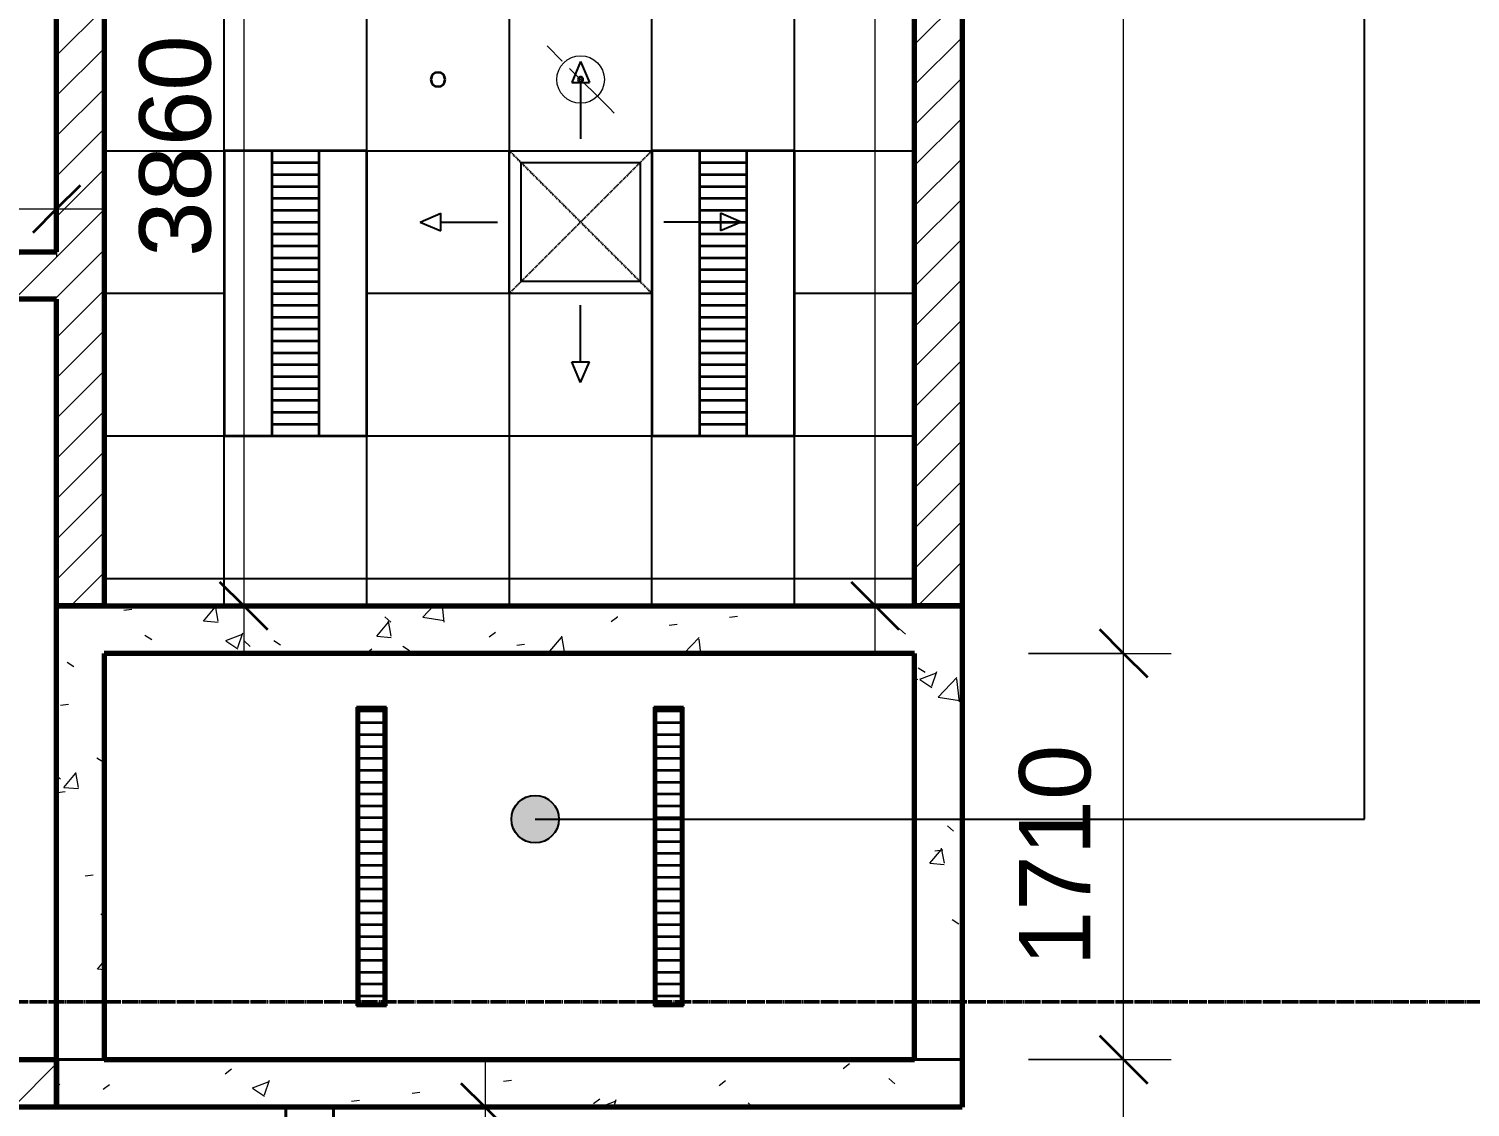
# Model space of a CAD drawing. Header units: millimetres. Extents: x -726048 to -647426, y -20687 to 18995.
# Drawn here: x -696919 to -690854, y -2041 to 2497 of the extents above; entities that cross this region are included whole.
import ezdxf

# ---------------------------------------------------------------- set-up
doc = ezdxf.new("R2010")
doc.units = ezdxf.units.MM
for name, pattern in [('DPA_Grid _ Level 100', [10, 5.5, -1.6, 1.3, -1.6]), ('Hidden', [7.2, 4.7, -2.5]), ('IMPORT-HR', [371.1242, 91.1334, -1.46606, 0, -42.10612, 236.41862, 0])]:
    doc.linetypes.add(name, pattern=pattern)
for name, color, linetype, lineweight in [('A-ANNO-DIMS', 1, 'Continuous', 9), ('A-ANNO-DIMS-100', 1, 'Continuous', 9), ('A-CLNG', 2, 'Continuous', 9), ('A-CLNG-PATT', 2, 'Continuous', 9), ('A-FLOR-E', 2, 'Continuous', 35), ('A-ROOM-IDEN', 3, 'Continuous', 25), ('A-WALL', 5, 'Continuous', 35), ('A-WALL-PATT', 1, 'Continuous', 35), ('E-FIRE', 2, 'Continuous', 35), ('E-LITE-EQPM', 2, 'Continuous', 35), ('F-SPRN', 2, 'Continuous', 35), ('G-ANNO-SECL', 3, 'Continuous', 9), ('G-IMPT', 8, 'Continuous', 35), ('M-HVAC-CDFF', 2, 'Continuous', 35), ('WALL-E', 2, 'Continuous', 35)]:
    doc.layers.add(name, color=color, linetype=linetype, lineweight=lineweight)
doc.styles.add('Arial_2', font='arial.ttf', dxfattribs={"height": 300})
doc.dimstyles.new('DPA-DIM-3_0_T-T', dxfattribs={"dimscale": 304.8, "dimtxt": 306.07782, "dimasz": 0.656168, "dimexe": 0.656168, "dimexo": 0.0625, "dimgap": 0.164042, "dimtad": 1, "dimdec": 0, "dimzin": 0, "dimdsep": 46, "dimtxsty": 'Arial_2', "dimblk1": 'OBLIQUE', "dimblk2": 'OBLIQUE', "dimsah": 1, "dimcen": 0.09, "dimdle": 0.656168, "dimadec": 8, "dimazin": 0, "dimtfac": 1, "dimtdec": 4, "dimtix": 1, "dimtmove": 0, "dimatfit": 3, "dimfxl": 1.312336, "dimfxlon": 1, "dimtvp": 1, "dimtolj": 1, "dimtzin": 0, "dimarcsym": 2})
pattern_1 = [(50, (0, 0), (728.7365, -63.7558), [76.2, -838.2]), (355, (0, 0), (-140.9716, 764.2276), [60.96, -670.56]), (100.451, (60.7, -5.3), (587.77, 700.46675), [64.76, -712.36]), (46.184, (0, 203.2), (1084.3162, -168.171), [114.3, -1257.3]), (96.636, (90.4, 189.2), (949.6099, 989.7098), [97.14, -1068.54]), (351.184, (0, 203.2), (949.6206, 989.7012), [91.44, -1005.84]), (21, (101.6, 152.4), (606.45787, -409.06057), [76.2, -838.2]), (326, (101.6, 152.4), (247.20834, 736.7529), [60.96, -670.56]), (71.451, (152.14, 118.3), (853.66825, 327.6855), [64.76, -712.36]), (37.5, (0, 0), (12.35469, 338.22012), [33.528, -628.904, 33.528, -647.192, -673.1]), (37.5, (0, 0), (12.35469, 338.22012), [-1343.152, 33.528, -639.572]), (7.5, (0, 0), (267.27887, 400.72213), [33.528, -354.584, 33.528, -613.664, -256.54]), (7.5, (0, 0), (267.27887, 400.72213), [-1035.304, 33.528, -223.012]), (327.5, (-226.57, 0), (542.36333, -22.91534), [33.528, -220.472, 33.528, -758.952, -1051.56]), (327.5, (-226.57, 0), (542.36333, -22.91534), [-1046.48, 33.528, -1018.032]), (317.5, (-328.17, 0), (592.51696, 101.7071), [33.528, -296.672, 33.528, -492.76, -746.76]), (317.5, (-328.17, 0), (592.51696, 101.7071), [-856.488, 33.528, -713.232])]
pattern_2 = [(45, (0, 0), (-84.852814, 84.852814), [])]

# ---------------------------------------------------------------- blocks, each defined once
blk = doc.blocks.new('L6 - Ceiling Recessed Modular LED Tube - DPA_1195L x 595W x 85H - 36W_AR-18526855-4253-01 ENLARGED CONCOURSE LEVEL - REFLECTED CEILING PLAN - SHEET 4')
at = {"layer": 'E-LITE-EQPM'}
for p, q in [((-600, -600), (-600, 0)), ((-600, 0), (600, 0)), ((-600, -600), (-600, 0)), ((-600, 0), (600, 0)), ((600, 0), (600, -600)), ((600, 0), (600, -600)), ((-600, -200), (600, -200)), ((-550, -200), (-550, -400)), ((-500, -200), (-500, -400)), ((-450, -200), (-450, -400)), ((-400, -200), (-400, -400)), ((-350, -200), (-350, -400)), ((-300, -200), (-300, -400)), ((-250, -200), (-250, -400)), ((-200, -200), (-200, -400)), ((-150, -200), (-150, -400)), ((-100, -200), (-100, -400)), ((-100, -200), (-100, -400)), ((-50, -200), (-50, -400)), ((0, -200), (0, -400)), ((50, -200), (50, -400)), ((100, -200), (100, -400)), ((150, -200), (150, -400)), ((200, -200), (200, -400)), ((250, -200), (250, -400)), ((300, -200), (300, -400)), ((350, -200), (350, -400)), ((400, -200), (400, -400)), ((450, -200), (450, -400)), ((500, -200), (500, -400)), ((550, -200), (550, -400)), ((600, -400), (-600, -400)), ((600, -600), (-600, -600)), ((600, -600), (-600, -600))]:
    blk.add_line(p, q, dxfattribs=at)
blk = doc.blocks.new('ACM_FPS_SPRK_Sprinkler Heat Cut Off - Drawing1_dwg_exposed spk-18530779-4253-01 ENLARGED CONCOURSE LEVEL - REFLECTED CEILING PLAN - SHEET 4')
at = {"layer": 'G-IMPT', "lineweight": 9}
blk.add_circle((0, 0), 100, dxfattribs=at)
blk = doc.blocks.new('ACM_FPS_SPRK_Sprinkler Heat Cut Off - Drawing1_dwg-18530778-4253-01 ENLARGED CONCOURSE LEVEL - REFLECTED CEILING PLAN - SHEET 4')
at = {"layer": 'G-IMPT', "linetype": 'IMPORT-HR', "lineweight": 9}
blk.add_line((3394.3, 2931.2), (3677.1, 2648.4), dxfattribs=at)
at = {"rotation": 179.9974120342029}
blk.add_blockref('ACM_FPS_SPRK_Sprinkler Heat Cut Off - Drawing1_dwg_exposed spk-18530779-4253-01 ENLARGED CONCOURSE LEVEL - REFLECTED CEILING PLAN - SHEET 4', (3535.7, 2789.8), dxfattribs=at)
blk = doc.blocks.new('ACM_FPS_SPRK_Sprinkler Heat Cut Off - FDS_SPR_ACM_Sprinkler Head-18530782-4253-01 ENLARGED CONCOURSE LEVEL - REFLECTED CEILING PLAN - SHEET 4')
at = {"layer": 'F-SPRN'}
for start, end in [(0, 180), (180, 360)]:
    blk.add_arc((0, 0), 10, start, end, dxfattribs=at)
blk.add_blockref('ACM_FPS_SPRK_Sprinkler Heat Cut Off - Drawing1_dwg-18530778-4253-01 ENLARGED CONCOURSE LEVEL - REFLECTED CEILING PLAN - SHEET 4', (-3535.7, -2789.8))
blk = doc.blocks.new('ACM_FPS_SMOK_Smoke Detector_At Ceiling - Smoke Detector at Ceiling-18534273-4253-01 ENLARGED CONCOURSE LEVEL - REFLECTED CEILING PLAN - SHEET 4')
at = {"layer": 'E-FIRE'}
for start, end in [(360, 180), (180, 360)]:
    blk.add_arc((0, 0), 30, start, end, dxfattribs=at)
blk = doc.blocks.new('ACM_Generic Rect_Ceiling Deflection - Transfer Air 600x600-18522354-4253-01 ENLARGED CONCOURSE LEVEL - REFLECTED CEILING PLAN - SHEET 4')
at = {"layer": 'M-HVAC-CDFF', "lineweight": 25}
for p, q in [((0, 675.4), (-37.1, 588)), ((0, 675.4), (37.1, 588)), ((-37.1, 588), (37.1, 588)), ((0, 588), (0, 350)), ((-300, -300), (-300, 300)), ((-300, 300), (300, 300)), ((-300, -300), (-300, 300)), ((-300, 300), (300, 300)), ((-250, -250), (-250, 250)), ((-250, 250), (250, 250)), ((250, 250), (250, -250)), ((300, 300), (300, -300)), ((300, 300), (300, -300)), ((300, -300), (300, 300)), ((-675.4, 0), (-588, 37.1)), ((-675.4, 0), (-588, -37.1)), ((-588, -37.1), (-588, 37.1)), ((-588, 0), (-350, 0)), ((588, 37.1), (588, -37.1)), ((675.4, 0), (588, 37.1)), ((588, 0), (350, 0)), ((675.4, 0), (588, -37.1)), ((300, -300), (-300, -300)), ((300, -300), (-300, -300)), ((250, -250), (-250, -250)), ((0, -588), (0, -350)), ((-37.1, -588), (37.1, -588)), ((0, -675.4), (-37.1, -588)), ((0, -675.4), (37.1, -588))]:
    blk.add_line(p, q, dxfattribs=at)
at = {"layer": 'M-HVAC-CDFF', "linetype": 'Hidden', "lineweight": 25}
for p, q in [((-300, 300), (300, -300)), ((-300, -300), (300, 300))]:
    blk.add_line(p, q, dxfattribs=at)
blk = doc.blocks.new('DPA_AR_LIGHTING_L4 - Standart-18554445-4253-01 ENLARGED CONCOURSE LEVEL - REFLECTED CEILING PLAN - SHEET 4')
at = {"layer": 'E-LITE-EQPM'}
for p, q in [((127.3, -170.9), (127.3, -45.9)), ((127.3, -45.9), (1384.3, -45.9)), ((1381.3, -48.9), (130.3, -48.9)), ((130.3, -48.9), (130.3, -167.9)), ((130.3, -167.9), (130.3, -48.9)), ((130.3, -48.9), (1381.3, -48.9)), ((1374.3, -55.9), (137.3, -55.9)), ((137.3, -160.9), (137.3, -55.9)), ((142.3, -55.9), (142.3, -160.9)), ((192.3, -55.9), (192.3, -160.9)), ((242.3, -55.9), (242.3, -160.9)), ((292.3, -55.9), (292.3, -160.9)), ((342.3, -55.9), (342.3, -160.9)), ((392.3, -55.9), (392.3, -160.9)), ((442.3, -55.9), (442.3, -160.9)), ((492.3, -55.9), (492.3, -160.9)), ((542.3, -55.9), (542.3, -160.9)), ((592.3, -55.9), (592.3, -160.9)), ((642.3, -55.9), (642.3, -160.9)), ((692.3, -55.9), (692.3, -160.9)), ((742.3, -55.9), (742.3, -160.9)), ((792.3, -55.9), (792.3, -160.9)), ((842.3, -55.9), (842.3, -160.9)), ((892.3, -55.9), (892.3, -160.9)), ((942.3, -55.9), (942.3, -160.9)), ((992.3, -55.9), (992.3, -160.9)), ((1042.3, -55.9), (1374.3, -55.9)), ((1042.3, -55.9), (1042.3, -160.9)), ((1092.3, -55.9), (1092.3, -160.9)), ((1142.3, -55.9), (1142.3, -160.9)), ((1192.3, -55.9), (1192.3, -160.9)), ((1242.3, -55.9), (1242.3, -160.9)), ((1292.3, -55.9), (1292.3, -160.9)), ((1342.3, -55.9), (1342.3, -160.9)), ((1374.3, -55.9), (1374.3, -160.9)), ((1381.3, -167.9), (1381.3, -48.9)), ((1381.3, -48.9), (1381.3, -167.9)), ((1384.3, -45.9), (1384.3, -170.9)), ((1384.3, -170.9), (127.3, -170.9)), ((130.3, -167.9), (1381.3, -167.9)), ((1381.3, -167.9), (130.3, -167.9)), ((1374.3, -160.9), (137.3, -160.9))]:
    blk.add_line(p, q, dxfattribs=at)
blk = doc.blocks.new('DIMBLOCK22-4253-01 ENLARGED CONCOURSE LEVEL - REFLECTED CEILING PLAN - SHEET 4')
at = {"layer": 'A-ANNO-DIMS-100', "transparency": 16777216}
for p, q in [((-693357.9, -131), (-693357.9, 6499)), ((-693757.9, 6299), (-693157.9, 6299)), ((-693357.9, 6299), (-693757.9, 6299)), ((-693757.9, 69), (-693157.9, 69)), ((-693357.9, 69), (-693757.9, 69))]:
    blk.add_line(p, q, dxfattribs=at)
at = {"layer": 'A-ANNO-DIMS-100', "lineweight": 35, "transparency": 16777216}
for p, q in [((-693357.9, 6299), (-693457.9, 6399)), ((-693357.9, 6299), (-693257.9, 6199)), ((-693357.9, 69), (-693457.9, 169)), ((-693357.9, 69), (-693257.9, -31))]:
    blk.add_line(p, q, dxfattribs=at)
at = {"layer": 'A-ANNO-DIMS-100', "color": 0, "transparency": 16777216, "insert": (-693797.3, 2722.5), "char_height": 300, "width": 1107.531, "attachment_point": 1, "rotation": 90, "line_spacing_factor": 0.941778, "style": 'Arial_2'}
blk.add_mtext('6230', dxfattribs=at)
blk = doc.blocks.new('_Oblique')
at = {"color": 0, "linetype": 'ByBlock', "lineweight": -2}
blk.add_line((-0.5, -0.5), (0.5, 0.5), dxfattribs=at)
blk = doc.blocks.new('DIMBLOCK23-4253-01 ENLARGED CONCOURSE LEVEL - REFLECTED CEILING PLAN - SHEET 4')
at = {"layer": 'A-ANNO-DIMS-100', "transparency": 16777216}
for p, q in [((-694999.4, -1841), (-694999.4, -9623)), ((-694599.4, -2041), (-695199.4, -2041)), ((-694999.4, -2041), (-694599.4, -2041)), ((-694599.4, -9423), (-695199.4, -9423)), ((-694999.4, -9423), (-694599.4, -9423))]:
    blk.add_line(p, q, dxfattribs=at)
at = {"layer": 'A-ANNO-DIMS-100', "lineweight": 35, "transparency": 16777216}
for p, q in [((-694999.4, -2041), (-695099.4, -1941)), ((-694999.4, -2041), (-694899.4, -2141)), ((-694999.4, -9423), (-695099.4, -9323)), ((-694999.4, -9423), (-694899.4, -9523))]:
    blk.add_line(p, q, dxfattribs=at)
at = {"layer": 'A-ANNO-DIMS-100', "color": 0, "transparency": 16777216, "insert": (-695438.9, -6193.5), "char_height": 300, "width": 1107.531, "attachment_point": 1, "rotation": 90, "line_spacing_factor": 0.941778, "style": 'Arial_2'}
blk.add_mtext('7382', dxfattribs=at)
blk = doc.blocks.new('DIMBLOCK42-4253-01 ENLARGED CONCOURSE LEVEL - REFLECTED CEILING PLAN - SHEET 4')
at = {"layer": 'A-ANNO-DIMS-100', "transparency": 16777216}
for p, q in [((-700057.4, 2139.3), (-700057.4, 1539.3)), ((-700057.4, 1739.3), (-700057.4, 2139.3)), ((-696802.4, 2139.3), (-696802.4, 1539.3)), ((-696802.4, 1739.3), (-696802.4, 2139.3)), ((-700257.4, 1739.3), (-696602.4, 1739.3))]:
    blk.add_line(p, q, dxfattribs=at)
at = {"layer": 'A-ANNO-DIMS-100', "lineweight": 35, "transparency": 16777216}
for p, q in [((-700057.4, 1739.3), (-699957.4, 1839.3)), ((-696802.4, 1739.3), (-696702.4, 1839.3)), ((-700057.4, 1739.3), (-700157.4, 1639.3)), ((-696802.4, 1739.3), (-696902.4, 1639.3))]:
    blk.add_line(p, q, dxfattribs=at)
at = {"layer": 'A-ANNO-DIMS-100', "color": 0, "transparency": 16777216, "insert": (-698891.3, 2178.8), "char_height": 300, "width": 1107.531, "attachment_point": 1, "line_spacing_factor": 0.941778, "style": 'Arial_2'}
blk.add_mtext('3255', dxfattribs=at)
blk = doc.blocks.new('DIMBLOCK45-4253-01 ENLARGED CONCOURSE LEVEL - REFLECTED CEILING PLAN - SHEET 4')
at = {"layer": 'A-ANNO-DIMS-100', "lineweight": 35, "transparency": 16777216}
for p, q in [((-692312.5, -1841), (-692412.5, -1741)), ((-692312.5, -1841), (-692212.5, -1941)), ((-692312.5, -9423), (-692412.5, -9323)), ((-692312.5, -9423), (-692212.5, -9523))]:
    blk.add_line(p, q, dxfattribs=at)
at = {"layer": 'A-ANNO-DIMS-100', "transparency": 16777216}
for p, q in [((-692712.5, -1841), (-692112.5, -1841)), ((-692312.5, -1841), (-692712.5, -1841)), ((-692312.5, -9623), (-692312.5, -1841)), ((-692712.5, -9423), (-692112.5, -9423)), ((-692312.5, -9423), (-692712.5, -9423))]:
    blk.add_line(p, q, dxfattribs=at)
at = {"layer": 'A-ANNO-DIMS-100', "color": 0, "transparency": 16777216, "insert": (-692752, -6093.5), "char_height": 300, "width": 1107.531, "attachment_point": 1, "rotation": 90, "line_spacing_factor": 0.941778, "style": 'Arial_2'}
blk.add_mtext('7582', dxfattribs=at)
blk = doc.blocks.new('DIMBLOCK46-4253-01 ENLARGED CONCOURSE LEVEL - REFLECTED CEILING PLAN - SHEET 4')
at = {"layer": 'A-ANNO-DIMS-100', "lineweight": 35, "transparency": 16777216}
for p, q in [((-692312.5, -131), (-692412.5, -31)), ((-692312.5, -131), (-692212.5, -231)), ((-692312.5, -1841), (-692412.5, -1741)), ((-692312.5, -1841), (-692212.5, -1941))]:
    blk.add_line(p, q, dxfattribs=at)
at = {"layer": 'A-ANNO-DIMS-100', "transparency": 16777216}
for p, q in [((-692712.5, -131), (-692112.5, -131)), ((-692312.5, -131), (-692712.5, -131)), ((-692312.5, -1841), (-692312.5, -131)), ((-692712.5, -1841), (-692112.5, -1841)), ((-692312.5, -1841), (-692712.5, -1841))]:
    blk.add_line(p, q, dxfattribs=at)
at = {"layer": 'A-ANNO-DIMS-100', "color": 0, "transparency": 16777216, "insert": (-692752, -1447.5), "char_height": 300, "width": 1107.531, "attachment_point": 1, "rotation": 90, "line_spacing_factor": 0.941778, "style": 'Arial_2'}
blk.add_mtext('1710', dxfattribs=at)
blk = doc.blocks.new('DIMBLOCK47-4253-01 ENLARGED CONCOURSE LEVEL - REFLECTED CEILING PLAN - SHEET 4')
at = {"layer": 'A-ANNO-DIMS-100', "transparency": 16777216}
for p, q in [((-692312.5, -131), (-692312.5, 6499)), ((-692712.5, 6299), (-692112.5, 6299)), ((-692312.5, 6299), (-692712.5, 6299)), ((-692712.5, -131), (-692112.5, -131)), ((-692312.5, -131), (-692712.5, -131))]:
    blk.add_line(p, q, dxfattribs=at)
at = {"layer": 'A-ANNO-DIMS-100', "lineweight": 35, "transparency": 16777216}
for p, q in [((-692312.5, 6299), (-692412.5, 6399)), ((-692312.5, 6299), (-692212.5, 6199)), ((-692312.5, -131), (-692412.5, -31)), ((-692312.5, -131), (-692212.5, -231))]:
    blk.add_line(p, q, dxfattribs=at)
at = {"layer": 'A-ANNO-DIMS-100', "color": 0, "transparency": 16777216, "insert": (-692752, 2622.5), "char_height": 300, "width": 1107.531, "attachment_point": 1, "rotation": 90, "line_spacing_factor": 0.941778, "style": 'Arial_2'}
blk.add_mtext('6430', dxfattribs=at)
blk = doc.blocks.new('DIMBLOCK79-4253-01 ENLARGED CONCOURSE LEVEL - REFLECTED CEILING PLAN - SHEET 4')
at = {"layer": 'A-ANNO-DIMS-100', "transparency": 16777216}
for p, q in [((-696015, 4129), (-696015, -131)), ((-695615, 3929), (-696215, 3929)), ((-696015, 3929), (-695615, 3929)), ((-695615, 69), (-696215, 69)), ((-696015, 69), (-695615, 69))]:
    blk.add_line(p, q, dxfattribs=at)
at = {"layer": 'A-ANNO-DIMS-100', "lineweight": 35, "transparency": 16777216}
for p, q in [((-696015, 3929), (-696115, 4029)), ((-696015, 3929), (-695915, 3829)), ((-696015, 69), (-696115, 169)), ((-696015, 69), (-695915, -31))]:
    blk.add_line(p, q, dxfattribs=at)
at = {"layer": 'A-ANNO-DIMS-100', "color": 0, "transparency": 16777216, "insert": (-696454.5, 1537.5), "char_height": 300, "width": 1107.531, "attachment_point": 1, "rotation": 90, "line_spacing_factor": 0.941778, "style": 'Arial_2'}
blk.add_mtext('3860', dxfattribs=at)

msp = doc.modelspace()

# ---------------------------------------------------------------- hatches: boundary and pattern name
at = {"layer": 'A-CLNG-PATT', "lineweight": 25}
h = msp.add_hatch(dxfattribs=at)
h.set_pattern_fill('FP_4', color=256, style=0, pattern_type=2)
h.set_pattern_definition([(90, (-694897.4, 3184), (600, -4e-14), []), (0, (-694897.4, 3184), (0, -600), [])])
h.paths.add_polyline_path([(-696602.4, 69), (-693192.4, 69), (-693192.4, 6299), (-695292.4, 6299), (-695292.4, 3929), (-696602.4, 3929), (-696602.4, 169)])
h.paths.add_polyline_path([(-695497.4, 784), (-696097.4, 784), (-696097.4, 1984), (-695497.4, 1984), (-695497.4, 1096.4)])
h.paths.add_polyline_path([(-694297.4, 784), (-694297.4, 1984), (-693697.4, 1984), (-693697.4, 784)])
h.paths.add_polyline_path([(-694297.4, 2584), (-694297.4, 3784), (-693697.4, 3784), (-693697.4, 2584), (-693739.8, 2584)])
h.paths.add_polyline_path([(-695926.4, 2584), (-696097.4, 2584), (-696097.4, 3784), (-695497.4, 3784), (-695497.4, 2584)])
h.paths.add_polyline_path([(-694297.4, 4384), (-694297.4, 5584), (-693697.4, 5584), (-693697.4, 4384), (-693739.8, 4384)])
at = {"layer": 'A-ROOM-IDEN'}
h = msp.add_hatch(color=256, dxfattribs=at)
edge = h.paths.add_edge_path()
edge.add_arc((-694788.8, -829), 100, 0, 360)
at = {"layer": 'A-WALL-PATT', "lineweight": 9}
h = msp.add_hatch(dxfattribs=at)
h.set_pattern_fill('FP_2', color=256, style=0, pattern_type=2)
h.set_pattern_definition(pattern_2)
h.paths.add_polyline_path([(-692992.4, 69), (-692992.4, 6299), (-693192.4, 6299), (-693192.4, 69)])
h = msp.add_hatch(dxfattribs=at)
h.set_pattern_fill('FP_2', color=256, style=0, pattern_type=2)
h.set_pattern_definition(pattern_2)
h.paths.add_polyline_path([(-696602.4, 1169), (-696602.4, 2729), (-696802.4, 2729), (-696802.4, 1169)])
h = msp.add_hatch(dxfattribs=at)
h.set_pattern_fill('FP_2', color=256, style=0, pattern_type=2)
h.set_pattern_definition(pattern_2)
h.paths.add_polyline_path([(-696802.4, 1359), (-696802.4, 1559), (-700057.4, 1559), (-700057.4, 1359), (-698113, 1359)])
h = msp.add_hatch(dxfattribs=at)
h.set_pattern_fill('FP_2', color=256, style=0, pattern_type=2)
h.set_pattern_definition(pattern_2)
h.paths.add_polyline_path([(-696602.4, 169), (-696602.4, 1169), (-696802.4, 1169), (-696802.4, 169)])
h = msp.add_hatch(dxfattribs=at)
h.set_pattern_fill('FP_2', color=256, style=0, pattern_type=2)
h.set_pattern_definition(pattern_2)
h.paths.add_polyline_path([(-696602.4, 69), (-696602.4, 169), (-696802.4, 169), (-696802.4, 69)])
h = msp.add_hatch(dxfattribs=at)
h.set_pattern_fill('FP_1', color=256, style=0, pattern_type=2)
h.set_pattern_definition(pattern_1)
h.paths.add_polyline_path([(-696802.4, -1841), (-696602.4, -1841), (-696602.4, 69), (-696802.4, 69), (-696802.4, -1560.4)])
h = msp.add_hatch(dxfattribs=at)
h.set_pattern_fill('FP_1', color=256, style=0, pattern_type=2)
h.set_pattern_definition(pattern_1)
h.paths.add_polyline_path([(-694442.4, -131), (-694442.4, 69), (-696602.4, 69), (-696602.4, -131), (-695926.4, -131)])
h = msp.add_hatch(dxfattribs=at)
h.set_pattern_fill('FP_1', color=256, style=0, pattern_type=2)
h.set_pattern_definition(pattern_1)
h.paths.add_polyline_path([(-693342.4, -131), (-693342.4, 69), (-694442.4, 69), (-694442.4, -131)])
h = msp.add_hatch(dxfattribs=at)
h.set_pattern_fill('FP_1', color=256, style=0, pattern_type=2)
h.set_pattern_definition(pattern_1)
h.paths.add_polyline_path([(-693192.4, -131), (-693192.4, 69), (-693342.4, 69), (-693342.4, -131)])
h = msp.add_hatch(dxfattribs=at)
h.set_pattern_fill('FP_1', color=256, style=0, pattern_type=2)
h.set_pattern_definition(pattern_1)
h.paths.add_polyline_path([(-693192.4, -1841), (-692992.4, -1841), (-692992.4, 69), (-693192.4, 69), (-693192.4, -1560.4)])
h = msp.add_hatch(dxfattribs=at)
h.set_pattern_fill('FP_2', color=256, style=0, pattern_type=2)
h.set_pattern_definition(pattern_2)
h.paths.add_polyline_path([(-696802.4, -2041), (-696802.4, -1841), (-709552.4, -1841), (-709552.4, -2041), (-698113, -2041)])
h = msp.add_hatch(dxfattribs=at)
h.set_pattern_fill('FP_1', color=256, style=0, pattern_type=2)
h.set_pattern_definition(pattern_1)
h.paths.add_polyline_path([(-692992.4, -2041), (-692992.4, -1841), (-696802.4, -1841), (-696802.4, -2041), (-695926.4, -2041)])

# ---------------------------------------------------------------- linework, layer by layer
at = {"layer": 'A-CLNG'}
for p, q in [((-693192.4, 69), (-693192.4, 6299)), ((-693192.4, 6299), (-693192.4, 69)), ((-696602.4, 3929), (-696602.4, 69)), ((-696602.4, 69), (-696602.4, 3929)), ((-696097.4, 784), (-696097.4, 1984)), ((-696097.4, 1984), (-695497.4, 1984)), ((-696097.4, 1984), (-696097.4, 784)), ((-695497.4, 1984), (-696097.4, 1984)), ((-695497.4, 1984), (-695497.4, 784)), ((-695497.4, 784), (-695497.4, 1984)), ((-694297.4, 784), (-694297.4, 1984)), ((-694297.4, 1984), (-693697.4, 1984)), ((-694297.4, 1984), (-694297.4, 784)), ((-693697.4, 1984), (-694297.4, 1984)), ((-693697.4, 1984), (-693697.4, 784)), ((-693697.4, 784), (-693697.4, 1984)), ((-695497.4, 784), (-696097.4, 784)), ((-696097.4, 784), (-695497.4, 784)), ((-693697.4, 784), (-694297.4, 784)), ((-694297.4, 784), (-693697.4, 784)), ((-696602.4, 69), (-693192.4, 69)), ((-693192.4, 69), (-696602.4, 69))]:
    msp.add_line(p, q, dxfattribs=at)
at = {"layer": 'A-FLOR-E'}
for p, q in [((-692992.4, -2041), (-692992.4, 6299)), ((-692992.4, 6299), (-692992.4, -2041)), ((-696802.4, -1841), (-696802.4, 69)), ((-696802.4, 69), (-692992.4, 69)), ((-692992.4, 69), (-696802.4, 69)), ((-696802.4, 69), (-696802.4, -1841)), ((-692992.4, 69), (-692992.4, -1841)), ((-692992.4, -1841), (-692992.4, 69)), ((-692992.4, -1841), (-696802.4, -1841)), ((-696802.4, -1841), (-692992.4, -1841)), ((-709552.4, -2041), (-695837.4, -2041)), ((-695837.4, -2041), (-709552.4, -2041)), ((-695837.4, -2041), (-695837.4, -16923)), ((-695837.4, -16923), (-695837.4, -2041)), ((-695637.4, -9423), (-695637.4, -2041)), ((-695637.4, -2041), (-692992.4, -2041)), ((-692992.4, -2041), (-695637.4, -2041)), ((-695637.4, -2041), (-695637.4, -9423))]:
    msp.add_line(p, q, dxfattribs=at)
at = {"layer": 'A-ROOM-IDEN'}
for p, q in [((-691299, -829), (-691299, 12201.3)), ((-694788.8, -829), (-691299, -829))]:
    msp.add_line(p, q, dxfattribs=at)
msp.add_circle((-694788.8, -829), 100, dxfattribs=at)
at = {"layer": 'A-WALL', "color": 7, "lineweight": 70}
for p, q in [((-693192.4, 69), (-693192.4, 6299)), ((-692992.4, 6299), (-692992.4, 69)), ((-696802.4, 1559), (-696802.4, 2729)), ((-696602.4, 2729), (-696602.4, 1169)), ((-700057.4, 1559), (-696802.4, 1559)), ((-696802.4, 1359), (-700057.4, 1359)), ((-696802.4, 1169), (-696802.4, 1359)), ((-696802.4, 169), (-696802.4, 1169)), ((-696602.4, 1169), (-696602.4, 169)), ((-696802.4, 69), (-696802.4, 169)), ((-696602.4, 169), (-696602.4, 69)), ((-696802.4, -1841), (-696802.4, 69)), ((-696802.4, 69), (-696602.4, 69)), ((-696602.4, 69), (-696802.4, 69)), ((-696602.4, 69), (-694442.4, 69)), ((-694442.4, 69), (-693342.4, 69)), ((-693342.4, 69), (-693192.4, 69)), ((-693192.4, 69), (-692992.4, 69)), ((-692992.4, 69), (-693192.4, 69)), ((-692992.4, 69), (-692992.4, -1841)), ((-694442.4, -131), (-696602.4, -131)), ((-696602.4, -131), (-696602.4, -1841)), ((-693342.4, -131), (-694442.4, -131)), ((-693192.4, -131), (-693342.4, -131)), ((-693192.4, -1841), (-693192.4, -131)), ((-700057.4, -1841), (-696802.4, -1841)), ((-696802.4, -2041), (-696802.4, -1841)), ((-696802.4, -1841), (-696802.4, -2041)), ((-696602.4, -1841), (-693192.4, -1841)), ((-692992.4, -1841), (-692992.4, -2041)), ((-696802.4, -2041), (-709552.4, -2041)), ((-692992.4, -2041), (-696802.4, -2041))]:
    msp.add_line(p, q, dxfattribs=at)
at = {"layer": 'G-ANNO-SECL', "linetype": 'DPA_Grid _ Level 100', "lineweight": 50}
msp.add_line((-724237.1, -1598.3), (-650372, -1598.3), dxfattribs=at)
at = {"layer": 'WALL-E'}
for p, q in [((-696802.4, 69), (-696802.4, -1941)), ((-696802.4, 69), (-696602.4, 69)), ((-693192.4, 69), (-692992.4, 69)), ((-692992.4, 69), (-692992.4, -1841)), ((-692992.4, -1841), (-692992.4, 69)), ((-692992.4, -1841), (-693192.4, -1841)), ((-692992.4, -2041), (-692992.4, -1841)), ((-692992.4, -1841), (-692992.4, -2041))]:
    msp.add_line(p, q, dxfattribs=at)

# ---------------------------------------------------------------- block references
at = {"layer": 'E-FIRE'}
msp.add_blockref('ACM_FPS_SMOK_Smoke Detector_At Ceiling - Smoke Detector at Ceiling-18534273-4253-01 ENLARGED CONCOURSE LEVEL - REFLECTED CEILING PLAN - SHEET 4', (-695197.4, 2284), dxfattribs=at)
at = {"layer": 'E-LITE-EQPM', "extrusion": (0, 0, -1), "rotation": 270}
for name, p in [('L6 - Ceiling Recessed Modular LED Tube - DPA_1195L x 595W x 85H - 36W_AR-18526855-4253-01 ENLARGED CONCOURSE LEVEL - REFLECTED CEILING PLAN - SHEET 4', (696097.4, 1384)), ('L6 - Ceiling Recessed Modular LED Tube - DPA_1195L x 595W x 85H - 36W_AR-18526855-4253-01 ENLARGED CONCOURSE LEVEL - REFLECTED CEILING PLAN - SHEET 4', (694297.4, 1384)), ('DPA_AR_LIGHTING_L4 - Standart-18554445-4253-01 ENLARGED CONCOURSE LEVEL - REFLECTED CEILING PLAN - SHEET 4', (695585.8, -230.2)), ('DPA_AR_LIGHTING_L4 - Standart-18554445-4253-01 ENLARGED CONCOURSE LEVEL - REFLECTED CEILING PLAN - SHEET 4', (694335.8, -230.2))]:
    msp.add_blockref(name, p, dxfattribs=at)
at = {"layer": 'F-SPRN'}
msp.add_blockref('ACM_FPS_SPRK_Sprinkler Heat Cut Off - FDS_SPR_ACM_Sprinkler Head-18530782-4253-01 ENLARGED CONCOURSE LEVEL - REFLECTED CEILING PLAN - SHEET 4', (-694597.4, 2284), dxfattribs=at)
at = {"layer": 'M-HVAC-CDFF'}
msp.add_blockref('ACM_Generic Rect_Ceiling Deflection - Transfer Air 600x600-18522354-4253-01 ENLARGED CONCOURSE LEVEL - REFLECTED CEILING PLAN - SHEET 4', (-694597.4, 1684), dxfattribs=at)

# ---------------------------------------------------------------- dimensions: what is measured, and where the dimension line sits
at = {"layer": 'A-ANNO-DIMS'}
for base, p1, p2, override, picture, middle in [((-693357.9, 6299), (-693757.9, 69), (-693757.9, 6299), {"dimpost": '<>', "dimfxl": 6230.000256}, 'DIMBLOCK22-4253-01 ENLARGED CONCOURSE LEVEL - REFLECTED CEILING PLAN - SHEET 4', (-693561.1, 3184)), ((-692312.5, 6299), (-692712.5, -131), (-692712.5, 6299), {"dimpost": '<>', "dimfxl": 6430.000256}, 'DIMBLOCK47-4253-01 ENLARGED CONCOURSE LEVEL - REFLECTED CEILING PLAN - SHEET 4', (-692515.8, 3084)), ((-696015, 69), (-695615, 3929), (-695615, 69), {"dimpost": '<>', "dimfxl": 3860}, 'DIMBLOCK79-4253-01 ENLARGED CONCOURSE LEVEL - REFLECTED CEILING PLAN - SHEET 4', (-696218.3, 1999)), ((-692312.5, -131), (-692712.5, -1841), (-692712.5, -131), {"dimpost": '<>', "dimfxl": 1710}, 'DIMBLOCK46-4253-01 ENLARGED CONCOURSE LEVEL - REFLECTED CEILING PLAN - SHEET 4', (-692515.7, -986)), ((-692312.5, -1841), (-692712.5, -9423), (-692712.5, -1841), {"dimpost": '<>', "dimfxl": 7581.997067}, 'DIMBLOCK45-4253-01 ENLARGED CONCOURSE LEVEL - REFLECTED CEILING PLAN - SHEET 4', (-692515.7, -5632)), ((-694999.4, -9423), (-694599.4, -2041), (-694599.4, -9423), {"dimpost": '<>', "dimfxl": 7381.997067}, 'DIMBLOCK23-4253-01 ENLARGED CONCOURSE LEVEL - REFLECTED CEILING PLAN - SHEET 4', (-695202.7, -5732))]:
    dim = msp.add_linear_dim(base=base, p1=p1, p2=p2, angle=90, dimstyle='DPA-DIM-3_0_T-T', override=override, dxfattribs=at)
    dim.commit()
    dim.dimension.update_dxf_attribs({"geometry": picture, "text_midpoint": middle})
dim = msp.add_linear_dim(base=(-696802.4, 1739.3), p1=(-700057.4, 2139.3), p2=(-696802.4, 2139.3), dimstyle='DPA-DIM-3_0_T-T', override={"dimpost": '<>', "dimfxl": 3255}, dxfattribs=at)
dim.commit()
dim.dimension.update_dxf_attribs({"geometry": 'DIMBLOCK42-4253-01 ENLARGED CONCOURSE LEVEL - REFLECTED CEILING PLAN - SHEET 4', "text_midpoint": (-698429.9, 1942.6)})

doc.saveas('drawing.dxf')
